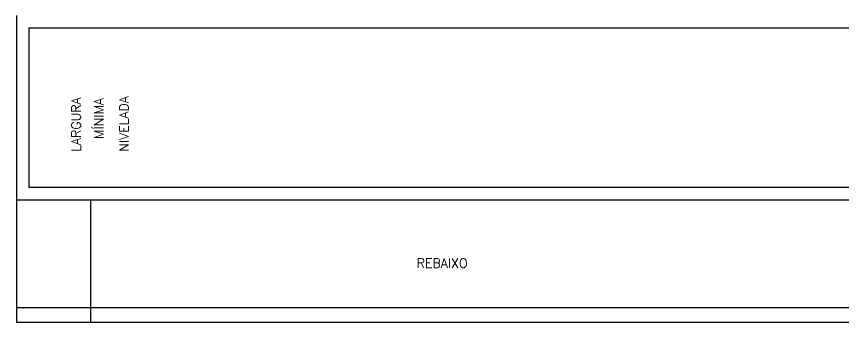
# Model space of a CAD drawing. Header units: millimetres. Extents: x 0 to 55.3, y 20.8 to 61.4.
# Drawn here: x 0 to 6.72, y 21.58 to 24.07 of the extents above; entities that cross this region are included whole.
import ezdxf

# ---------------------------------------------------------------- set-up
doc = ezdxf.new("R2010")
doc.units = ezdxf.units.MM
doc.layers.add('01', color=1, linetype='Continuous', lineweight=30)
doc.layers.add('ARQ_-_CALÇADA', color=1, linetype='Continuous', lineweight=30)
doc.styles.add('ROMANS', font='RomanS')

msp = doc.modelspace()

# ---------------------------------------------------------------- linework, layer by layer
at = {"layer": 'ARQ_-_CALÇADA'}
for p, q in [((0.000002, 24.075499), (0.000002, 21.575499)), ((0.100002, 23.975499), (0.100002, 22.675499)), ((0.100002, 23.975499), (14.900002, 23.975499)), ((14.900002, 22.675499), (0.100002, 22.675499)), ((0.000002, 22.575499), (15.000002, 22.575499)), ((0.600002, 22.575499), (0.600002, 21.575499)), ((15.000002, 21.695499), (0.000002, 21.695499)), ((15.000002, 21.575499), (0.000002, 21.575499))]:
    msp.add_line(p, q, dxfattribs=at)

# ---------------------------------------------------------------- texts
at = {"layer": '01', "char_height": 0.075, "attachment_point": 7, "rotation": 90.0002105, "line_spacing_factor": 0.798, "style": 'ROMANS'}
for s, insert, width in [('LARGURA', (0.521752, 22.965499), 0.63), ('MÍNIMA', (0.706752, 23.069499), 0.54), ('NIVELADA', (0.911252, 22.965499), 0.72)]:
    msp.add_mtext(s, dxfattribs=dict(at, insert=insert, width=width))
at = {"layer": '01', "insert": (3.253002, 22.021249), "char_height": 0.075, "width": 0.63, "attachment_point": 7, "line_spacing_factor": 0.798, "style": 'ROMANS'}
msp.add_mtext('REBAIXO', dxfattribs=at)

doc.saveas('drawing.dxf')
